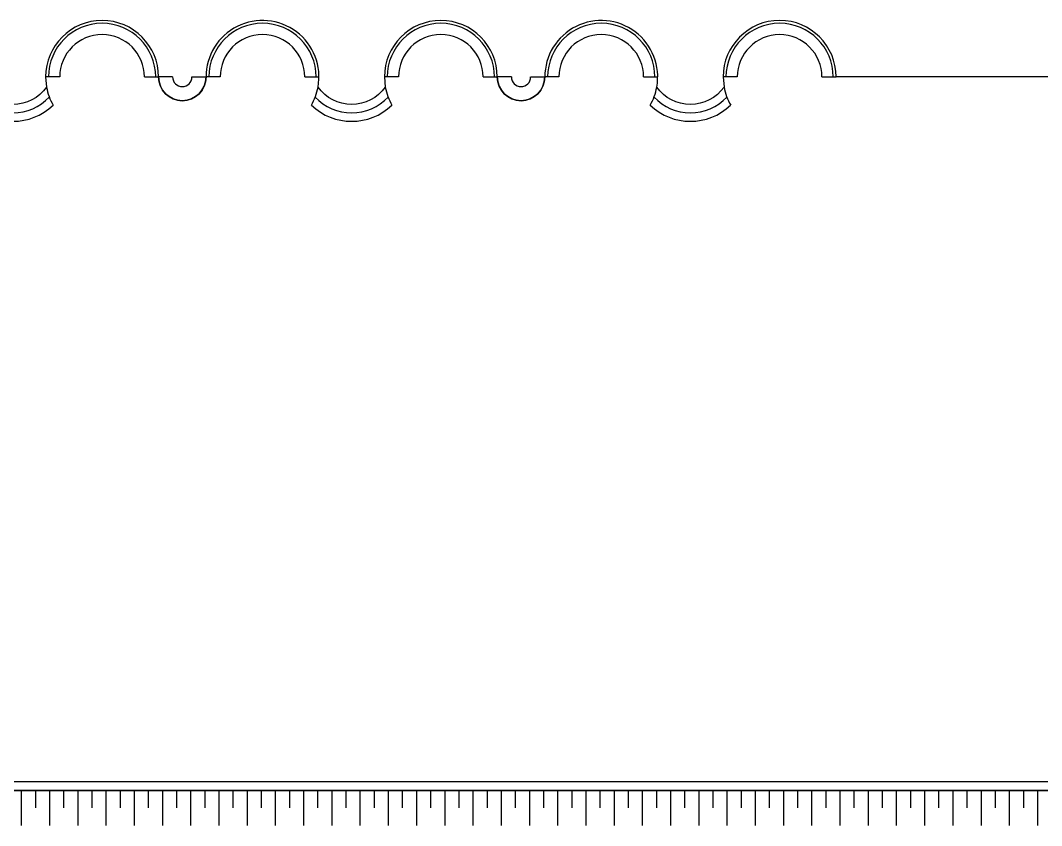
# Model space of a CAD drawing. Header units: millimetres. Extents: x 2686 to 2939, y 1294 to 1441.
# Drawn here: x 2816.12 to 2852.3, y 1361.52 to 1390.03 of the extents above; entities that cross this region are included whole.
import ezdxf

# ---------------------------------------------------------------- set-up
doc = ezdxf.new("R2010")
doc.units = ezdxf.units.MM
for name, color, linetype in [('ar-banco-v', 2, 'Continuous'), ('AR-CALÇADA', 1, 'Continuous'), ('AR-PIS', 1, 'Continuous'), ('AR-PISO', 1, 'Continuous'), ('ar-talude', 1, 'Continuous'), ('ar-talude-RefEdit0', 1, 'Continuous')]:
    doc.layers.add(name, color=color, linetype=linetype)

# ---------------------------------------------------------------- blocks, each defined once
blk = doc.blocks.new('TALUDE')
at = {"layer": 'ar-talude'}
for p, q in [((123.004, -10.975), (123.004, -12.222)), ((123.504, -10.975), (123.504, -11.599)), ((124.004, -10.975), (124.004, -12.222)), ((124.504, -10.975), (124.504, -11.599)), ((125.004, -10.975), (125.004, -12.222)), ((125.504, -10.975), (125.504, -11.599)), ((126.004, -10.975), (126.004, -12.222)), ((126.504, -10.975), (126.504, -11.599)), ((127.004, -10.975), (127.004, -12.222)), ((127.504, -10.975), (127.504, -11.599)), ((128.004, -10.975), (128.004, -12.222)), ((128.504, -10.975), (128.504, -11.599)), ((129.004, -10.975), (129.004, -12.222)), ((129.504, -10.975), (129.504, -11.599)), ((130.004, -10.975), (130.004, -12.222)), ((130.504, -10.975), (130.504, -11.599)), ((131.004, -10.975), (131.004, -12.222)), ((131.504, -10.975), (131.504, -11.599)), ((132.004, -10.975), (132.004, -12.222)), ((132.504, -10.975), (132.504, -11.599)), ((133.004, -10.975), (133.004, -12.222)), ((133.504, -10.975), (133.504, -11.599)), ((134.004, -10.975), (134.004, -12.222)), ((134.504, -10.975), (134.504, -11.599)), ((135.004, -10.975), (135.004, -12.222)), ((135.504, -10.975), (135.504, -11.599)), ((136.004, -10.975), (136.004, -12.222)), ((136.504, -10.975), (136.504, -11.599)), ((137.004, -10.975), (137.004, -12.222)), ((137.504, -10.975), (137.504, -11.599)), ((138.004, -10.975), (138.004, -12.222)), ((138.504, -10.975), (138.504, -11.599)), ((139.004, -10.975), (139.004, -12.222)), ((139.504, -10.975), (139.504, -11.599)), ((140.004, -10.975), (140.004, -12.222)), ((140.504, -10.975), (140.504, -11.599)), ((141.004, -10.975), (141.004, -12.222)), ((141.504, -10.975), (141.504, -11.599)), ((142.004, -10.975), (142.004, -12.222)), ((142.504, -10.975), (142.504, -11.599)), ((143.004, -10.975), (143.004, -12.222)), ((143.504, -10.975), (143.504, -11.599)), ((144.004, -10.975), (144.004, -12.222)), ((144.504, -10.975), (144.504, -11.599)), ((145.004, -10.975), (145.004, -12.222)), ((145.504, -10.975), (145.504, -11.599)), ((146.004, -10.975), (146.004, -12.222)), ((146.504, -10.975), (146.504, -11.599)), ((147.004, -10.975), (147.004, -12.222)), ((147.504, -10.975), (147.504, -11.599)), ((148.004, -10.975), (148.004, -12.222)), ((148.504, -10.975), (148.504, -11.599)), ((149.004, -10.975), (149.004, -12.222)), ((149.504, -10.975), (149.504, -11.599)), ((150.004, -10.975), (150.004, -12.222)), ((150.504, -10.975), (150.504, -11.599)), ((151.004, -10.975), (151.004, -12.222)), ((151.504, -10.975), (151.504, -11.599)), ((152.004, -10.975), (152.004, -12.222)), ((152.504, -10.975), (152.504, -11.599)), ((153.004, -10.975), (153.004, -12.222)), ((153.504, -10.975), (153.504, -11.599)), ((154.004, -10.975), (154.004, -12.222)), ((154.504, -10.975), (154.504, -11.599)), ((155.004, -10.975), (155.004, -12.222)), ((155.504, -10.975), (155.504, -11.599)), ((156.004, -10.975), (156.004, -12.222)), ((156.504, -10.975), (156.504, -11.599)), ((157.004, -10.975), (157.004, -12.222)), ((157.504, -10.975), (157.504, -11.599)), ((158.004, -10.975), (158.004, -12.222)), ((158.504, -10.975), (158.504, -11.599)), ((159.004, -10.975), (159.004, -12.222))]:
    blk.add_line(p, q, dxfattribs=at)
at = {"layer": 'ar-talude-RefEdit0'}
blk.add_line((105.982, -10.975), (180.754, -10.975), dxfattribs=at)

msp = doc.modelspace()

# ---------------------------------------------------------------- linework, layer by layer
at = {"layer": 'ar-banco-v'}
for p, q in [((2817.514, 1388.025), (2817.014, 1388.025)), ((2817.514, 1388.025), (2817.114, 1388.025)), ((2820.514, 1388.025), (2820.914, 1388.025)), ((2820.914, 1388.025), (2821.014, 1388.025)), ((2821.514, 1388.025), (2821.014, 1388.025)), ((2821.514, 1388.025), (2821.014, 1388.025)), ((2822.197, 1388.025), (2822.697, 1388.025)), ((2823.197, 1388.025), (2822.697, 1388.025)), ((2823.197, 1388.025), (2822.797, 1388.025)), ((2826.197, 1388.025), (2826.597, 1388.025)), ((2826.597, 1388.025), (2826.697, 1388.025)), ((2829.514, 1388.025), (2829.014, 1388.025)), ((2829.514, 1388.025), (2829.114, 1388.025)), ((2832.514, 1388.025), (2832.914, 1388.025)), ((2832.914, 1388.025), (2833.014, 1388.025)), ((2833.514, 1388.025), (2833.014, 1388.025)), ((2833.514, 1388.025), (2833.014, 1388.025)), ((2834.197, 1388.025), (2834.697, 1388.025)), ((2835.197, 1388.025), (2834.697, 1388.025)), ((2835.197, 1388.025), (2834.797, 1388.025)), ((2838.197, 1388.025), (2838.597, 1388.025)), ((2838.597, 1388.025), (2838.697, 1388.025)), ((2841.516, 1388.024), (2841.016, 1388.024)), ((2841.516, 1388.024), (2841.116, 1388.024)), ((2844.516, 1388.025), (2844.916, 1388.025)), ((2844.916, 1388.025), (2845.018, 1388.025))]:
    msp.add_line(p, q, dxfattribs=at)
for centre, radius, start, end in [((2819.014, 1388.025), 1.9, 0, 180), ((2824.697, 1388.025), 1.9, 0, 180), ((2831.014, 1388.025), 1.9, 0, 180), ((2836.697, 1388.025), 1.9, 0, 180), ((2843.016, 1388.024), 1.9, 0.0329, 180), ((2819.014, 1388.025), 1.5, 0, 180), ((2824.697, 1388.025), 1.5, 0, 180), ((2831.014, 1388.025), 1.5, 0, 180), ((2836.697, 1388.025), 1.5, 0, 180), ((2843.016, 1388.024), 1.5, 0.0417, 180), ((2821.855, 1388.025), 0.841, 180, 0), ((2821.855, 1388.025), 0.341, 180, 0), ((2833.855, 1388.025), 0.841, 180, 0), ((2833.855, 1388.025), 0.341, 180, 0)]:
    msp.add_arc(centre, radius, start, end, dxfattribs=at)
at = {"layer": 'AR-CALÇADA'}
msp.add_line((2867.463, 1388.025), (2845.009, 1388.025), dxfattribs=at)
msp.add_lwpolyline([(2867.472, 1388.025), (2845.018, 1388.025, 0.999727), (2841.014, 1388.024), (2841.046, 1387.665, -0.513087), (2838.664, 1387.665, 1.094888), (2834.697, 1388.025, -1), (2833.014, 1388.025, 1), (2829.014, 1388.025), (2829.046, 1387.665, -0.513087), (2826.664, 1387.665, 1.094888), (2822.697, 1388.025, -1), (2821.014, 1388.025, 1), (2817.014, 1388.025), (2817.046, 1387.665, -0.513087), (2814.664, 1387.665), (2814.697, 1388.025, 1), (2810.697, 1388.025, -1), (2809.014, 1388.025, 1.303225), (2805.281, 1387.025), (2802.451, 1387.025), (2802.451, 1364.992), (2800.877, 1362.265), (2799.118, 1362.265)], format="xyb", dxfattribs=at)
at = {"layer": 'AR-PIS'}
for p, q in [((2873.909, 1363.066), (2799.118, 1363.066)), ((2873.909, 1362.766), (2799.118, 1362.766))]:
    msp.add_line(p, q, dxfattribs=at)
at = {"layer": 'AR-PISO'}
msp.add_line((2873.9, 1363.066), (2799.128, 1363.066), dxfattribs=at)
for centre, radius, start, end in [((2815.855, 1388.52), 1.766, 223.1096, 316.8904), ((2819.014, 1388.025), 2, 190.3738, 210), ((2824.697, 1388.025), 2, 330, 349.6262), ((2827.855, 1388.52), 1.766, 223.1096, 316.8904), ((2831.014, 1388.025), 2, 190.3738, 210), ((2836.697, 1388.025), 2, 330, 349.6262), ((2839.855, 1388.52), 1.766, 223.1096, 316.8904), ((2843.014, 1388.025), 2, 190.3738, 210), ((2815.855, 1388.52), 2.066, 226.3456, 313.6544), ((2827.855, 1388.52), 2.066, 226.3456, 313.6544), ((2839.855, 1388.52), 2.066, 226.3456, 313.6544)]:
    msp.add_arc(centre, radius, start, end, dxfattribs=at)

# ---------------------------------------------------------------- block references
at = {"layer": 'ar-talude'}
msp.add_blockref('TALUDE', (2693.146, 1373.741), dxfattribs=at)

doc.saveas('drawing.dxf')
